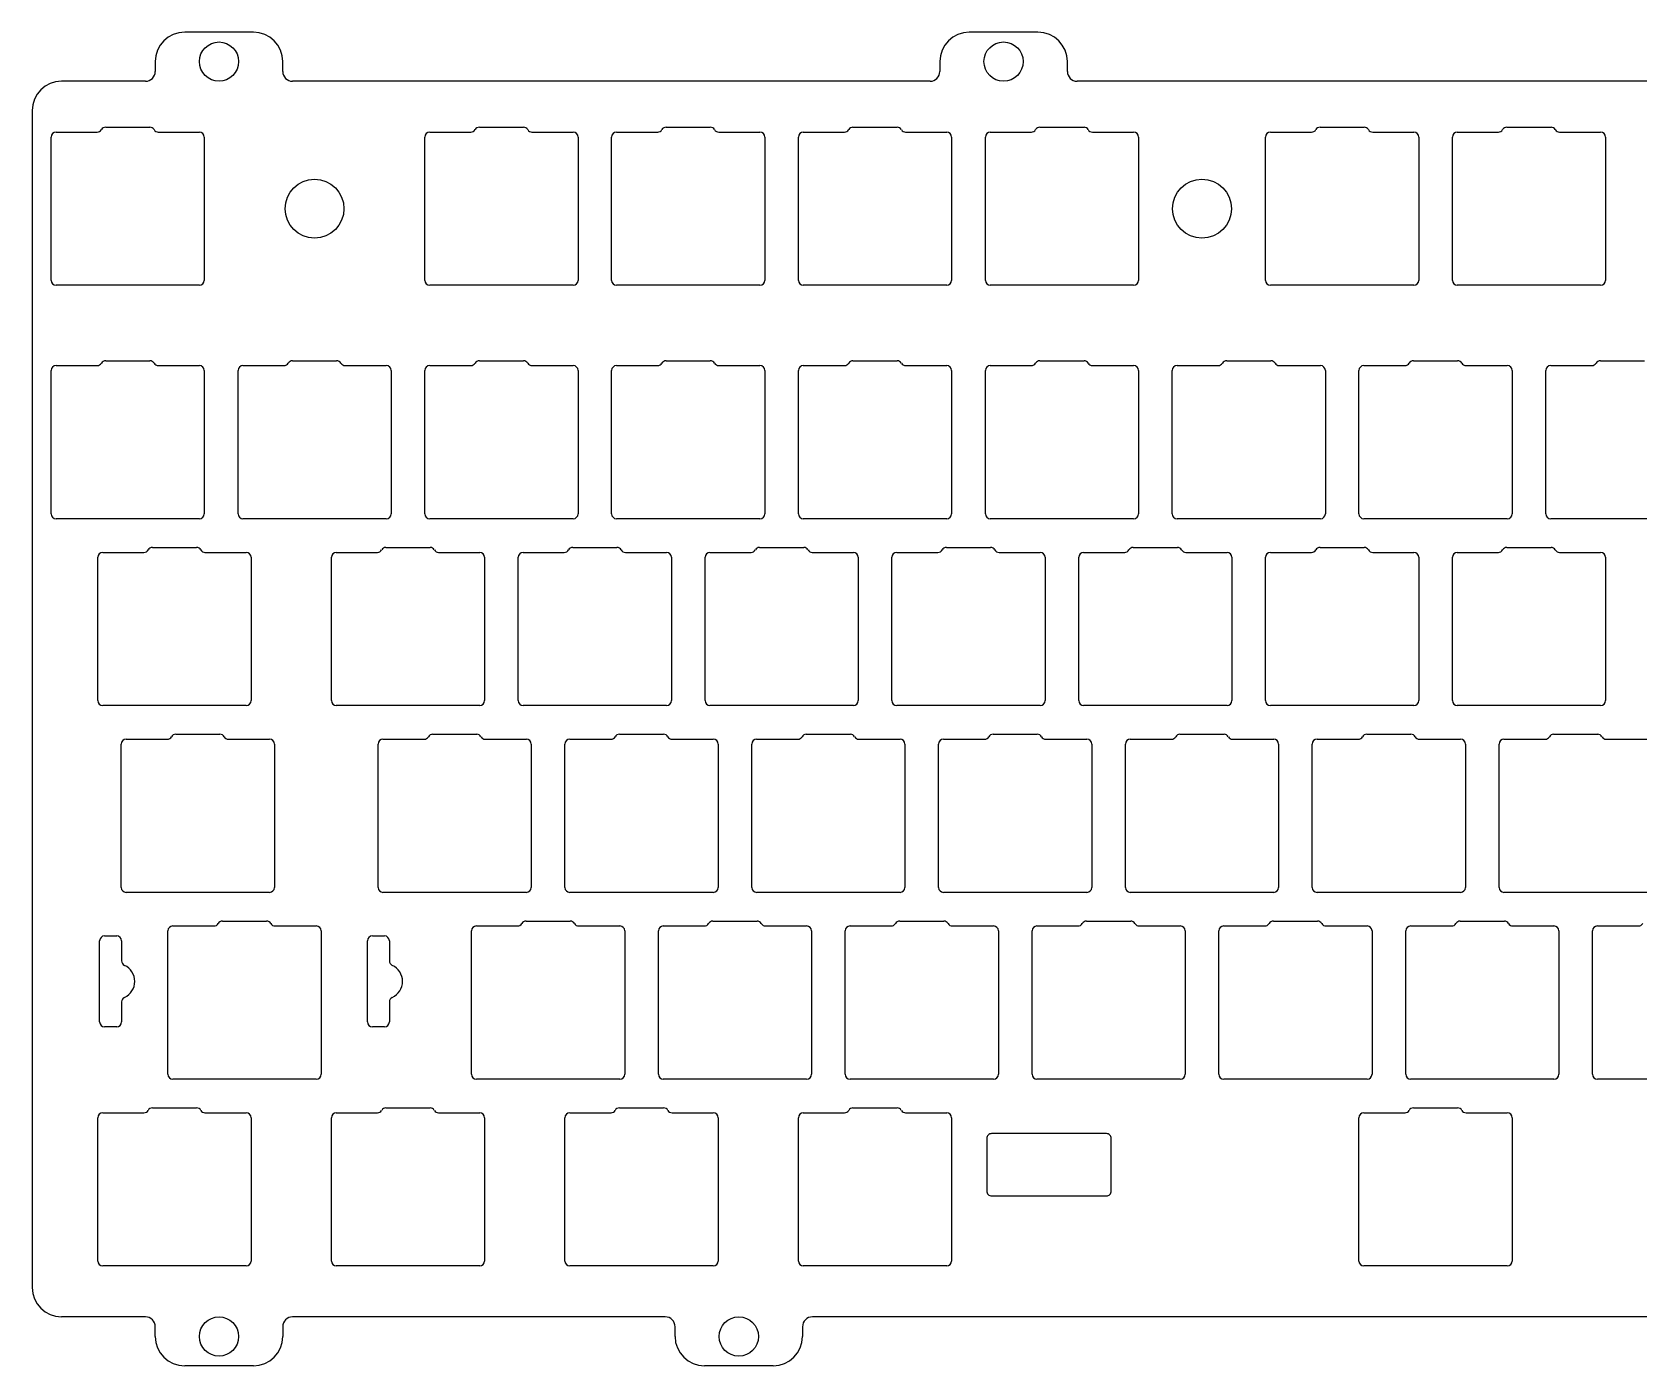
# Model space of a CAD drawing. Header units: millimetres. Extents: x 0 to 348, y -128 to 8.
# Drawn here: x -0.2 to 163.6, y -127.5 to 8.5 of the extents above; entities that cross this region are included whole.
import ezdxf

# ---------------------------------------------------------------- set-up
doc = ezdxf.new("R2010")
doc.units = ezdxf.units.MM
doc.layers.get('0').update_dxf_attribs({"linetype": 'CONTINUOUS'})

msp = doc.modelspace()

# ---------------------------------------------------------------- linework, layer by layer
for p, q in [((22.33, 8.47), (15.33, 8.47)), ((102.33, 8.47), (95.33, 8.47)), ((12.33, 5.47), (12.33, 4.47)), ((25.33, 4.47), (25.33, 5.47)), ((92.33, 5.47), (92.33, 4.47)), ((105.33, 4.47), (105.33, 5.47)), ((11.33, 3.47), (2.77, 3.47)), ((91.33, 3.47), (26.33, 3.47)), ((166.33, 3.47), (106.33, 3.47)), ((-0.23, 0.47), (-0.23, -119.54)), ((7.28, -1.22), (11.77, -1.22)), ((45.38, -1.22), (49.88, -1.22)), ((64.42, -1.22), (68.92, -1.22)), ((83.47, -1.22), (87.97, -1.22)), ((102.53, -1.22), (107.03, -1.22)), ((131.1, -1.22), (135.6, -1.22)), ((150.15, -1.22), (154.65, -1.22)), ((1.71, -16.84), (1.71, -2.22)), ((2.21, -1.72), (6.41, -1.72)), ((12.64, -1.72), (16.83, -1.72)), ((17.33, -2.22), (17.33, -16.84)), ((39.81, -16.84), (39.81, -2.22)), ((40.32, -1.72), (44.51, -1.72)), ((50.74, -1.72), (54.94, -1.72)), ((55.44, -2.22), (55.44, -16.84)), ((58.86, -16.84), (58.86, -2.22)), ((59.36, -1.72), (63.56, -1.72)), ((69.79, -1.72), (73.99, -1.72)), ((74.48, -2.22), (74.48, -16.84)), ((77.91, -16.84), (77.91, -2.22)), ((78.41, -1.72), (82.61, -1.72)), ((88.84, -1.72), (93.03, -1.72)), ((93.53, -2.22), (93.53, -16.84)), ((96.97, -16.84), (96.97, -2.22)), ((97.47, -1.72), (101.66, -1.72)), ((107.89, -1.72), (112.09, -1.72)), ((112.59, -2.22), (112.59, -16.84)), ((125.54, -16.84), (125.54, -2.22)), ((126.04, -1.72), (130.23, -1.72)), ((136.47, -1.72), (140.66, -1.72)), ((141.16, -2.22), (141.16, -16.84)), ((144.59, -16.84), (144.59, -2.22)), ((145.09, -1.72), (149.28, -1.72)), ((155.52, -1.72), (159.71, -1.72)), ((160.21, -2.22), (160.21, -16.84)), ((16.83, -17.34), (2.21, -17.34)), ((54.94, -17.34), (40.32, -17.34)), ((73.99, -17.34), (59.36, -17.34)), ((93.03, -17.34), (78.41, -17.34)), ((112.09, -17.34), (97.47, -17.34)), ((140.66, -17.34), (126.04, -17.34)), ((159.71, -17.34), (145.09, -17.34)), ((1.71, -40.65), (1.71, -26.03)), ((2.21, -25.53), (6.41, -25.53)), ((7.28, -25.03), (11.77, -25.03)), ((12.64, -25.53), (16.83, -25.53)), ((17.33, -26.03), (17.33, -40.65)), ((20.77, -40.65), (20.77, -26.03)), ((21.27, -25.53), (25.46, -25.53)), ((26.32, -25.03), (30.82, -25.03)), ((31.69, -25.53), (35.88, -25.53)), ((36.38, -26.03), (36.38, -40.65)), ((39.81, -40.65), (39.81, -26.03)), ((40.32, -25.53), (44.51, -25.53)), ((45.38, -25.03), (49.88, -25.03)), ((50.74, -25.53), (54.94, -25.53)), ((55.44, -26.03), (55.44, -40.65)), ((58.86, -40.65), (58.86, -26.03)), ((59.36, -25.53), (63.56, -25.53)), ((64.42, -25.03), (68.92, -25.03)), ((69.79, -25.53), (73.99, -25.53)), ((74.48, -26.03), (74.48, -40.65)), ((77.91, -40.65), (77.91, -26.03)), ((78.41, -25.53), (82.61, -25.53)), ((83.47, -25.03), (87.97, -25.03)), ((88.84, -25.53), (93.03, -25.53)), ((93.53, -26.03), (93.53, -40.65)), ((96.97, -40.65), (96.97, -26.03)), ((97.47, -25.53), (101.66, -25.53)), ((102.53, -25.03), (107.03, -25.03)), ((107.89, -25.53), (112.09, -25.53)), ((112.59, -26.03), (112.59, -40.65)), ((116.02, -40.65), (116.02, -26.03)), ((116.52, -25.53), (120.71, -25.53)), ((121.58, -25.03), (126.08, -25.03)), ((126.94, -25.53), (131.14, -25.53)), ((131.64, -26.03), (131.64, -40.65)), ((135.06, -40.65), (135.06, -26.03)), ((135.56, -25.53), (139.76, -25.53)), ((140.62, -25.03), (145.12, -25.03)), ((145.99, -25.53), (150.19, -25.53)), ((150.69, -26.03), (150.69, -40.65)), ((154.12, -40.65), (154.12, -26.03)), ((154.62, -25.53), (158.81, -25.53)), ((159.68, -25.03), (164.18, -25.03)), ((16.83, -41.15), (2.21, -41.15)), ((35.88, -41.15), (21.27, -41.15)), ((54.94, -41.15), (40.32, -41.15)), ((73.99, -41.15), (59.36, -41.15)), ((93.03, -41.15), (78.41, -41.15)), ((112.09, -41.15), (97.47, -41.15)), ((131.14, -41.15), (116.52, -41.15)), ((150.19, -41.15), (135.56, -41.15)), ((169.24, -41.15), (154.62, -41.15)), ((12.04, -44.08), (16.54, -44.08)), ((35.85, -44.08), (40.35, -44.08)), ((54.9, -44.08), (59.4, -44.08)), ((73.95, -44.08), (78.45, -44.08)), ((93, -44.08), (97.5, -44.08)), ((112.05, -44.08), (116.55, -44.08)), ((131.1, -44.08), (135.6, -44.08)), ((150.15, -44.08), (154.65, -44.08)), ((6.48, -59.7), (6.48, -45.08)), ((6.98, -44.58), (11.17, -44.58)), ((17.4, -44.58), (21.6, -44.58)), ((22.1, -45.08), (22.1, -59.7)), ((30.29, -59.7), (30.29, -45.08)), ((30.79, -44.58), (34.98, -44.58)), ((41.22, -44.58), (45.41, -44.58)), ((45.91, -45.08), (45.91, -59.7)), ((49.34, -59.7), (49.34, -45.08)), ((49.84, -44.58), (54.03, -44.58)), ((60.27, -44.58), (64.46, -44.58)), ((64.96, -45.08), (64.96, -59.7)), ((68.39, -59.7), (68.39, -45.08)), ((68.89, -44.58), (73.08, -44.58)), ((79.32, -44.58), (83.51, -44.58)), ((84.01, -45.08), (84.01, -59.7)), ((87.44, -59.7), (87.44, -45.08)), ((87.94, -44.58), (92.13, -44.58)), ((98.37, -44.58), (102.56, -44.58)), ((103.06, -45.08), (103.06, -59.7)), ((106.49, -59.7), (106.49, -45.08)), ((106.99, -44.58), (111.18, -44.58)), ((117.42, -44.58), (121.61, -44.58)), ((122.11, -45.08), (122.11, -59.7)), ((125.54, -59.7), (125.54, -45.08)), ((126.04, -44.58), (130.23, -44.58)), ((136.47, -44.58), (140.66, -44.58)), ((141.16, -45.08), (141.16, -59.7)), ((144.59, -59.7), (144.59, -45.08)), ((145.09, -44.58), (149.28, -44.58)), ((155.52, -44.58), (159.71, -44.58)), ((160.21, -45.08), (160.21, -59.7)), ((21.6, -60.2), (6.98, -60.2)), ((45.41, -60.2), (30.79, -60.2)), ((64.46, -60.2), (49.84, -60.2)), ((83.51, -60.2), (68.89, -60.2)), ((102.56, -60.2), (87.94, -60.2)), ((121.61, -60.2), (106.99, -60.2)), ((140.66, -60.2), (126.04, -60.2)), ((159.71, -60.2), (145.09, -60.2)), ((9.36, -63.63), (13.55, -63.63)), ((14.42, -63.13), (18.92, -63.13)), ((19.78, -63.63), (23.98, -63.63)), ((35.55, -63.63), (39.75, -63.63)), ((40.61, -63.13), (45.11, -63.13)), ((45.98, -63.63), (50.17, -63.63)), ((54.6, -63.63), (58.8, -63.63)), ((59.66, -63.13), (64.16, -63.13)), ((65.03, -63.63), (69.22, -63.63)), ((73.65, -63.63), (77.85, -63.63)), ((78.71, -63.13), (83.21, -63.13)), ((84.08, -63.63), (88.27, -63.63)), ((92.7, -63.63), (96.9, -63.63)), ((97.76, -63.13), (102.26, -63.13)), ((103.13, -63.63), (107.32, -63.63)), ((111.75, -63.63), (115.95, -63.63)), ((116.81, -63.13), (121.31, -63.13)), ((122.18, -63.63), (126.37, -63.63)), ((130.8, -63.63), (135, -63.63)), ((135.86, -63.13), (140.36, -63.13)), ((141.23, -63.63), (145.42, -63.63)), ((149.85, -63.63), (154.05, -63.63)), ((154.91, -63.13), (159.41, -63.13)), ((160.28, -63.63), (164.47, -63.63)), ((8.86, -78.75), (8.86, -64.13)), ((24.48, -64.13), (24.48, -78.75)), ((35.05, -78.75), (35.05, -64.13)), ((50.67, -64.13), (50.67, -78.75)), ((54.1, -78.75), (54.1, -64.13)), ((69.72, -64.13), (69.72, -78.75)), ((73.15, -78.75), (73.15, -64.13)), ((88.77, -64.13), (88.77, -78.75)), ((92.2, -78.75), (92.2, -64.13)), ((107.82, -64.13), (107.82, -78.75)), ((111.25, -78.75), (111.25, -64.13)), ((126.87, -64.13), (126.87, -78.75)), ((130.3, -78.75), (130.3, -64.13)), ((145.92, -64.13), (145.92, -78.75)), ((149.35, -78.75), (149.35, -64.13)), ((23.98, -79.25), (9.36, -79.25)), ((50.17, -79.25), (35.55, -79.25)), ((69.22, -79.25), (54.6, -79.25)), ((88.27, -79.25), (73.65, -79.25)), ((107.32, -79.25), (92.7, -79.25)), ((126.37, -79.25), (111.75, -79.25)), ((145.42, -79.25), (130.8, -79.25)), ((164.47, -79.25), (149.85, -79.25)), ((13.62, -97.8), (13.62, -83.18)), ((14.12, -82.68), (18.32, -82.68)), ((19.18, -82.18), (23.68, -82.18)), ((24.55, -82.68), (28.74, -82.68)), ((29.24, -83.18), (29.24, -97.8)), ((44.58, -97.8), (44.58, -83.18)), ((45.08, -82.68), (49.27, -82.68)), ((50.14, -82.18), (54.64, -82.18)), ((55.5, -82.68), (59.7, -82.68)), ((60.2, -83.18), (60.2, -97.8)), ((63.63, -97.8), (63.63, -83.18)), ((64.13, -82.68), (68.32, -82.68)), ((69.19, -82.18), (73.69, -82.18)), ((74.55, -82.68), (78.75, -82.68)), ((79.25, -83.18), (79.25, -97.8)), ((82.68, -97.8), (82.68, -83.18)), ((83.18, -82.68), (87.37, -82.68)), ((88.24, -82.18), (92.74, -82.18)), ((93.6, -82.68), (97.8, -82.68)), ((98.3, -83.18), (98.3, -97.8)), ((101.73, -97.8), (101.73, -83.18)), ((102.23, -82.68), (106.42, -82.68)), ((107.29, -82.18), (111.79, -82.18)), ((112.65, -82.68), (116.85, -82.68)), ((117.35, -83.18), (117.35, -97.8)), ((120.78, -97.8), (120.78, -83.18)), ((121.28, -82.68), (125.47, -82.68)), ((126.34, -82.18), (130.84, -82.18)), ((131.7, -82.68), (135.9, -82.68)), ((136.4, -83.18), (136.4, -97.8)), ((139.83, -97.8), (139.83, -83.18)), ((140.33, -82.68), (144.52, -82.68)), ((145.39, -82.18), (149.89, -82.18)), ((150.75, -82.68), (154.95, -82.68)), ((155.45, -83.18), (155.45, -97.8)), ((158.88, -97.8), (158.88, -83.18)), ((159.38, -82.68), (163.57, -82.68)), ((6.66, -92.46), (6.66, -84.19)), ((7.16, -83.69), (8.4, -83.69)), ((8.9, -84.19), (8.9, -86.24)), ((33.97, -92.46), (33.97, -84.19)), ((34.47, -83.69), (35.7, -83.69)), ((36.2, -84.19), (36.2, -86.24)), ((8.9, -90.42), (8.9, -92.46)), ((36.2, -90.42), (36.2, -92.46)), ((8.4, -92.96), (7.16, -92.96)), ((35.7, -92.96), (34.47, -92.96)), ((28.74, -98.3), (14.12, -98.3)), ((59.7, -98.3), (45.08, -98.3)), ((78.75, -98.3), (64.13, -98.3)), ((97.8, -98.3), (83.18, -98.3)), ((116.85, -98.3), (102.23, -98.3)), ((135.9, -98.3), (121.28, -98.3)), ((154.95, -98.3), (140.33, -98.3)), ((174, -98.3), (159.38, -98.3)), ((12.04, -101.23), (16.54, -101.23)), ((35.85, -101.23), (40.35, -101.23)), ((59.66, -101.23), (64.16, -101.23)), ((83.47, -101.23), (87.97, -101.23)), ((140.62, -101.23), (145.12, -101.23)), ((6.48, -116.85), (6.48, -102.23)), ((6.98, -101.73), (11.17, -101.73)), ((17.4, -101.73), (21.6, -101.73)), ((22.1, -102.23), (22.1, -116.85)), ((30.29, -116.85), (30.29, -102.23)), ((30.79, -101.73), (34.98, -101.73)), ((41.22, -101.73), (45.41, -101.73)), ((45.91, -102.23), (45.91, -116.85)), ((54.1, -116.85), (54.1, -102.23)), ((54.6, -101.73), (58.8, -101.73)), ((65.03, -101.73), (69.22, -101.73)), ((69.72, -102.23), (69.72, -116.85)), ((77.91, -116.85), (77.91, -102.23)), ((78.41, -101.73), (82.61, -101.73)), ((88.84, -101.73), (93.03, -101.73)), ((93.53, -102.23), (93.53, -116.85)), ((135.06, -116.85), (135.06, -102.23)), ((135.56, -101.73), (139.76, -101.73)), ((145.99, -101.73), (150.19, -101.73)), ((150.69, -102.23), (150.69, -116.85)), ((21.6, -117.35), (6.98, -117.35)), ((45.41, -117.35), (30.79, -117.35)), ((69.22, -117.35), (54.6, -117.35)), ((93.03, -117.35), (78.41, -117.35)), ((150.19, -117.35), (135.56, -117.35)), ((11.33, -122.54), (2.77, -122.54)), ((64.33, -122.54), (26.33, -122.54)), ((183.33, -122.54), (79.33, -122.54)), ((12.33, -124.54), (12.33, -123.54)), ((25.33, -123.54), (25.33, -124.54)), ((65.33, -124.54), (65.33, -123.54)), ((78.33, -123.54), (78.33, -124.54)), ((22.33, -127.54), (15.33, -127.54)), ((75.33, -127.54), (68.33, -127.54))]:
    msp.add_line(p, q)
msp.add_lwpolyline([(97.11, -104.35), (97.11, -109.7, 0.414214), (97.61, -110.2), (109.31, -110.2, 0.414214), (109.81, -109.7), (109.81, -104.35, 0.414214), (109.31, -103.85), (97.61, -103.85, 0.414214)], format="xyb", close=True)
for centre, radius in [((18.83, 5.47), 2), ((98.83, 5.47), 2), ((28.57, -9.53), 3), ((119.06, -9.53), 3), ((18.83, -124.54), 2), ((71.83, -124.54), 2)]:
    msp.add_circle(centre, radius)
for centre, radius, start, end in [((15.33, 5.47), 3, 90, 180), ((22.33, 5.47), 3, 0, 90), ((95.33, 5.47), 3, 90, 180), ((102.33, 5.47), 3, 0, 90), ((2.77, 0.47), 3, 90, 180), ((11.33, 4.47), 1, 270, 360), ((26.33, 4.47), 1, 180, 270), ((91.33, 4.47), 1, -90, 0), ((106.33, 4.47), 1, 180, 270), ((6.41, -1.22), 0.5, 270, 330), ((7.28, -1.72), 0.5, 90, 150), ((11.77, -1.72), 0.5, 30, 90), ((12.64, -1.22), 0.5, 210, 270), ((44.51, -1.22), 0.5, 270, 330), ((45.38, -1.72), 0.5, 90, 150), ((49.88, -1.72), 0.5, 30, 90), ((50.74, -1.22), 0.5, 210, 270), ((63.56, -1.22), 0.5, 270, 330), ((64.42, -1.72), 0.5, 90, 150), ((68.92, -1.72), 0.5, 30, 90), ((69.79, -1.22), 0.5, 210, 270), ((82.61, -1.22), 0.5, 270, 330), ((83.47, -1.72), 0.5, 90, 150), ((87.97, -1.72), 0.5, 30, 90), ((88.84, -1.22), 0.5, 210, 270), ((101.66, -1.22), 0.5, 270, 330), ((102.53, -1.72), 0.5, 90, 150), ((107.03, -1.72), 0.5, 30, 90), ((107.89, -1.22), 0.5, 210, 270), ((130.23, -1.22), 0.5, 270, 330), ((131.1, -1.72), 0.5, 90, 150), ((135.6, -1.72), 0.5, 30, 90), ((136.47, -1.22), 0.5, 210, 270), ((149.28, -1.22), 0.5, 270, 330), ((150.15, -1.72), 0.5, 90, 150), ((154.65, -1.72), 0.5, 30, 90), ((155.52, -1.22), 0.5, 210, 270), ((2.21, -2.22), 0.5, 90, 180), ((16.83, -2.22), 0.5, 0, 90), ((40.32, -2.22), 0.5, 90, 180), ((54.94, -2.22), 0.5, 0, 90), ((59.36, -2.22), 0.5, 90, 180), ((73.99, -2.22), 0.5, 0, 90), ((78.41, -2.22), 0.5, 90, 180), ((93.03, -2.22), 0.5, 0, 90), ((97.47, -2.22), 0.5, 90, 180), ((112.09, -2.22), 0.5, 0, 90), ((126.04, -2.22), 0.5, 90, 180), ((140.66, -2.22), 0.5, 0, 90), ((145.09, -2.22), 0.5, 90, 180), ((159.71, -2.22), 0.5, 0, 90), ((2.21, -16.84), 0.5, 180, 270), ((16.83, -16.84), 0.5, -90, 0), ((40.32, -16.84), 0.5, 180, 270), ((54.94, -16.84), 0.5, -90, 0), ((59.36, -16.84), 0.5, 180, 270), ((73.99, -16.84), 0.5, -90, 0), ((78.41, -16.84), 0.5, 180, 270), ((93.03, -16.84), 0.5, -90, 0), ((97.47, -16.84), 0.5, 180, 270), ((112.09, -16.84), 0.5, -90, 0), ((126.04, -16.84), 0.5, 180, 270), ((140.66, -16.84), 0.5, -90, 0), ((145.09, -16.84), 0.5, 180, 270), ((159.71, -16.84), 0.5, -90, 0), ((2.21, -26.03), 0.5, 90, 180), ((6.41, -25.03), 0.5, 270, 330), ((7.28, -25.53), 0.5, 90, 150), ((11.77, -25.53), 0.5, 30, 90), ((12.64, -25.03), 0.5, 210, 270), ((16.83, -26.03), 0.5, 0, 90), ((21.27, -26.03), 0.5, 90, 180), ((25.46, -25.03), 0.5, 270, 330), ((26.32, -25.53), 0.5, 90, 150), ((30.82, -25.53), 0.5, 30, 90), ((31.69, -25.03), 0.5, 210, 270), ((35.88, -26.03), 0.5, 0, 90), ((40.32, -26.03), 0.5, 90, 180), ((44.51, -25.03), 0.5, 270, 330), ((45.38, -25.53), 0.5, 90, 150), ((49.88, -25.53), 0.5, 30, 90), ((50.74, -25.03), 0.5, 210, 270), ((54.94, -26.03), 0.5, 0, 90), ((59.36, -26.03), 0.5, 90, 180), ((63.56, -25.03), 0.5, 270, 330), ((64.42, -25.53), 0.5, 90, 150), ((68.92, -25.53), 0.5, 30, 90), ((69.79, -25.03), 0.5, 210, 270), ((73.99, -26.03), 0.5, 0, 90), ((78.41, -26.03), 0.5, 90, 180), ((82.61, -25.03), 0.5, 270, 330), ((83.47, -25.53), 0.5, 90, 150), ((87.97, -25.53), 0.5, 30, 90), ((88.84, -25.03), 0.5, 210, 270), ((93.03, -26.03), 0.5, 0, 90), ((97.47, -26.03), 0.5, 90, 180), ((101.66, -25.03), 0.5, 270, 330), ((102.53, -25.53), 0.5, 90, 150), ((107.03, -25.53), 0.5, 30, 90), ((107.89, -25.03), 0.5, 210, 270), ((112.09, -26.03), 0.5, 0, 90), ((116.52, -26.03), 0.5, 90, 180), ((120.71, -25.03), 0.5, 270, 330), ((121.58, -25.53), 0.5, 90, 150), ((126.08, -25.53), 0.5, 30, 90), ((126.94, -25.03), 0.5, 210, 270), ((131.14, -26.03), 0.5, 0, 90), ((135.56, -26.03), 0.5, 90, 180), ((139.76, -25.03), 0.5, 270, 330), ((140.62, -25.53), 0.5, 90, 150), ((145.12, -25.53), 0.5, 30, 90), ((145.99, -25.03), 0.5, 210, 270), ((150.19, -26.03), 0.5, 0, 90), ((154.62, -26.03), 0.5, 90, 180), ((158.81, -25.03), 0.5, 270, 330), ((159.68, -25.53), 0.5, 90, 150), ((2.21, -40.65), 0.5, 180, 270), ((16.83, -40.65), 0.5, -90, 0), ((21.27, -40.65), 0.5, 180, 270), ((35.88, -40.65), 0.5, -90, 0), ((40.32, -40.65), 0.5, 180, 270), ((54.94, -40.65), 0.5, -90, 0), ((59.36, -40.65), 0.5, 180, 270), ((73.99, -40.65), 0.5, -90, 0), ((78.41, -40.65), 0.5, 180, 270), ((93.03, -40.65), 0.5, -90, 0), ((97.47, -40.65), 0.5, 180, 270), ((112.09, -40.65), 0.5, -90, 0), ((116.52, -40.65), 0.5, 180, 270), ((131.14, -40.65), 0.5, -90, 0), ((135.56, -40.65), 0.5, 180, 270), ((150.19, -40.65), 0.5, -90, 0), ((154.62, -40.65), 0.5, 180, 270), ((12.04, -44.58), 0.5, 90, 150), ((16.54, -44.58), 0.5, 30, 90), ((35.85, -44.58), 0.5, 90, 150), ((40.35, -44.58), 0.5, 30, 90), ((54.9, -44.58), 0.5, 90, 150), ((59.4, -44.58), 0.5, 30, 90), ((73.95, -44.58), 0.5, 90, 150), ((78.45, -44.58), 0.5, 30, 90), ((93, -44.58), 0.5, 90, 150), ((97.5, -44.58), 0.5, 30, 90), ((112.05, -44.58), 0.5, 90, 150), ((116.55, -44.58), 0.5, 30, 90), ((131.1, -44.58), 0.5, 90, 150), ((135.6, -44.58), 0.5, 30, 90), ((150.15, -44.58), 0.5, 90, 150), ((154.65, -44.58), 0.5, 30, 90), ((6.98, -45.08), 0.5, 90, 180), ((11.17, -44.08), 0.5, 270, 330), ((17.4, -44.08), 0.5, 210, 270), ((21.6, -45.08), 0.5, 0, 90), ((30.79, -45.08), 0.5, 90, 180), ((34.98, -44.08), 0.5, 270, 330), ((41.22, -44.08), 0.5, 210, 270), ((45.41, -45.08), 0.5, 0, 90), ((49.84, -45.08), 0.5, 90, 180), ((54.03, -44.08), 0.5, 270, 330), ((60.27, -44.08), 0.5, 210, 270), ((64.46, -45.08), 0.5, 0, 90), ((68.89, -45.08), 0.5, 90, 180), ((73.08, -44.08), 0.5, 270, 330), ((79.32, -44.08), 0.5, 210, 270), ((83.51, -45.08), 0.5, 0, 90), ((87.94, -45.08), 0.5, 90, 180), ((92.13, -44.08), 0.5, 270, 330), ((98.37, -44.08), 0.5, 210, 270), ((102.56, -45.08), 0.5, 0, 90), ((106.99, -45.08), 0.5, 90, 180), ((111.18, -44.08), 0.5, 270, 330), ((117.42, -44.08), 0.5, 210, 270), ((121.61, -45.08), 0.5, 0, 90), ((126.04, -45.08), 0.5, 90, 180), ((130.23, -44.08), 0.5, 270, 330), ((136.47, -44.08), 0.5, 210, 270), ((140.66, -45.08), 0.5, 0, 90), ((145.09, -45.08), 0.5, 90, 180), ((149.28, -44.08), 0.5, 270, 330), ((155.52, -44.08), 0.5, 210, 270), ((159.71, -45.08), 0.5, 0, 90), ((6.98, -59.7), 0.5, 180, 270), ((21.6, -59.7), 0.5, -90, 0), ((30.79, -59.7), 0.5, 180, 270), ((45.41, -59.7), 0.5, -90, 0), ((49.84, -59.7), 0.5, 180, 270), ((64.46, -59.7), 0.5, -90, 0), ((68.89, -59.7), 0.5, 180, 270), ((83.51, -59.7), 0.5, -90, 0), ((87.94, -59.7), 0.5, 180, 270), ((102.56, -59.7), 0.5, -90, 0), ((106.99, -59.7), 0.5, 180, 270), ((121.61, -59.7), 0.5, -90, 0), ((126.04, -59.7), 0.5, 180, 270), ((140.66, -59.7), 0.5, -90, 0), ((145.09, -59.7), 0.5, 180, 270), ((159.71, -59.7), 0.5, -90, 0), ((9.36, -64.13), 0.5, 90, 180), ((13.55, -63.13), 0.5, 270, 330), ((14.42, -63.63), 0.5, 90, 150), ((18.92, -63.63), 0.5, 30, 90), ((19.78, -63.13), 0.5, 210, 270), ((23.98, -64.13), 0.5, 0, 90), ((35.55, -64.13), 0.5, 90, 180), ((39.75, -63.13), 0.5, 270, 330), ((40.61, -63.63), 0.5, 90, 150), ((45.11, -63.63), 0.5, 30, 90), ((45.98, -63.13), 0.5, 210, 270), ((50.17, -64.13), 0.5, 0, 90), ((54.6, -64.13), 0.5, 90, 180), ((58.8, -63.13), 0.5, 270, 330), ((59.66, -63.63), 0.5, 90, 150), ((64.16, -63.63), 0.5, 30, 90), ((65.03, -63.13), 0.5, 210, 270), ((69.22, -64.13), 0.5, 0, 90), ((73.65, -64.13), 0.5, 90, 180), ((77.85, -63.13), 0.5, 270, 330), ((78.71, -63.63), 0.5, 90, 150), ((83.21, -63.63), 0.5, 30, 90), ((84.08, -63.13), 0.5, 210, 270), ((88.27, -64.13), 0.5, 0, 90), ((92.7, -64.13), 0.5, 90, 180), ((96.9, -63.13), 0.5, 270, 330), ((97.76, -63.63), 0.5, 90, 150), ((102.26, -63.63), 0.5, 30, 90), ((103.13, -63.13), 0.5, 210, 270), ((107.32, -64.13), 0.5, 0, 90), ((111.75, -64.13), 0.5, 90, 180), ((115.95, -63.13), 0.5, 270, 330), ((116.81, -63.63), 0.5, 90, 150), ((121.31, -63.63), 0.5, 30, 90), ((122.18, -63.13), 0.5, 210, 270), ((126.37, -64.13), 0.5, 0, 90), ((130.8, -64.13), 0.5, 90, 180), ((135, -63.13), 0.5, 270, 330), ((135.86, -63.63), 0.5, 90, 150), ((140.36, -63.63), 0.5, 30, 90), ((141.23, -63.13), 0.5, 210, 270), ((145.42, -64.13), 0.5, 0, 90), ((149.85, -64.13), 0.5, 90, 180), ((154.05, -63.13), 0.5, 270, 330), ((154.91, -63.63), 0.5, 90, 150), ((159.41, -63.63), 0.5, 30, 90), ((160.28, -63.13), 0.5, 210, 270), ((9.36, -78.75), 0.5, 180, 270), ((23.98, -78.75), 0.5, -90, 0), ((35.55, -78.75), 0.5, 180, 270), ((50.17, -78.75), 0.5, -90, 0), ((54.6, -78.75), 0.5, 180, 270), ((69.22, -78.75), 0.5, -90, 0), ((73.65, -78.75), 0.5, 180, 270), ((88.27, -78.75), 0.5, -90, 0), ((92.7, -78.75), 0.5, 180, 270), ((107.32, -78.75), 0.5, -90, 0), ((111.75, -78.75), 0.5, 180, 270), ((126.37, -78.75), 0.5, -90, 0), ((130.8, -78.75), 0.5, 180, 270), ((145.42, -78.75), 0.5, -90, 0), ((149.85, -78.75), 0.5, 180, 270), ((14.12, -83.18), 0.5, 90, 180), ((18.32, -82.18), 0.5, 270, 330), ((19.18, -82.68), 0.5, 90, 150), ((23.68, -82.68), 0.5, 30, 90), ((24.55, -82.18), 0.5, 210, 270), ((28.74, -83.18), 0.5, 0, 90), ((45.08, -83.18), 0.5, 90, 180), ((49.27, -82.18), 0.5, 270, 330), ((50.14, -82.68), 0.5, 90, 150), ((54.64, -82.68), 0.5, 30, 90), ((55.5, -82.18), 0.5, 210, 270), ((59.7, -83.18), 0.5, 0, 90), ((64.13, -83.18), 0.5, 90, 180), ((68.32, -82.18), 0.5, 270, 330), ((69.19, -82.68), 0.5, 90, 150), ((73.69, -82.68), 0.5, 30, 90), ((74.55, -82.18), 0.5, 210, 270), ((78.75, -83.18), 0.5, 0, 90), ((83.18, -83.18), 0.5, 90, 180), ((87.37, -82.18), 0.5, 270, 330), ((88.24, -82.68), 0.5, 90, 150), ((92.74, -82.68), 0.5, 30, 90), ((93.6, -82.18), 0.5, 210, 270), ((97.8, -83.18), 0.5, 0, 90), ((102.23, -83.18), 0.5, 90, 180), ((106.42, -82.18), 0.5, 270, 330), ((107.29, -82.68), 0.5, 90, 150), ((111.79, -82.68), 0.5, 30, 90), ((112.65, -82.18), 0.5, 210, 270), ((116.85, -83.18), 0.5, 0, 90), ((121.28, -83.18), 0.5, 90, 180), ((125.47, -82.18), 0.5, 270, 330), ((126.34, -82.68), 0.5, 90, 150), ((130.84, -82.68), 0.5, 30, 90), ((131.7, -82.18), 0.5, 210, 270), ((135.9, -83.18), 0.5, 0, 90), ((140.33, -83.18), 0.5, 90, 180), ((144.52, -82.18), 0.5, 270, 330), ((145.39, -82.68), 0.5, 90, 150), ((149.89, -82.68), 0.5, 30, 90), ((150.75, -82.18), 0.5, 210, 270), ((154.95, -83.18), 0.5, 0, 90), ((159.38, -83.18), 0.5, 90, 180), ((163.57, -82.18), 0.5, 270, 330), ((7.16, -84.19), 0.5, 90, 180), ((8.4, -84.19), 0.5, 0, 90), ((34.47, -84.19), 0.5, 90, 180), ((35.7, -84.19), 0.5, 0, 90), ((9.4, -86.24), 0.5, 180, 245.6494), ((8.45, -88.33), 1.79, -65.6494, 65.6494), ((36.7, -86.24), 0.5, 180, 245.6494), ((35.76, -88.33), 1.79, -65.6494, 65.6494), ((9.4, -90.42), 0.5, 114.3506, 180), ((36.7, -90.42), 0.5, 114.3506, 180), ((7.16, -92.46), 0.5, 180, 270), ((8.4, -92.46), 0.5, -90, 0), ((34.47, -92.46), 0.5, 180, 270), ((35.7, -92.46), 0.5, -90, 0), ((14.12, -97.8), 0.5, 180, 270), ((28.74, -97.8), 0.5, -90, 0), ((45.08, -97.8), 0.5, 180, 270), ((59.7, -97.8), 0.5, -90, 0), ((64.13, -97.8), 0.5, 180, 270), ((78.75, -97.8), 0.5, -90, 0), ((83.18, -97.8), 0.5, 180, 270), ((97.8, -97.8), 0.5, -90, 0), ((102.23, -97.8), 0.5, 180, 270), ((116.85, -97.8), 0.5, -90, 0), ((121.28, -97.8), 0.5, 180, 270), ((135.9, -97.8), 0.5, -90, 0), ((140.33, -97.8), 0.5, 180, 270), ((154.95, -97.8), 0.5, -90, 0), ((159.38, -97.8), 0.5, 180, 270), ((11.17, -101.23), 0.5, 270, 330), ((12.04, -101.73), 0.5, 90, 150), ((16.54, -101.73), 0.5, 30, 90), ((17.4, -101.23), 0.5, 210, 270), ((34.98, -101.23), 0.5, 270, 330), ((35.85, -101.73), 0.5, 90, 150), ((40.35, -101.73), 0.5, 30, 90), ((41.22, -101.23), 0.5, 210, 270), ((58.8, -101.23), 0.5, 270, 330), ((59.66, -101.73), 0.5, 90, 150), ((64.16, -101.73), 0.5, 30, 90), ((65.03, -101.23), 0.5, 210, 270), ((82.61, -101.23), 0.5, 270, 330), ((83.47, -101.73), 0.5, 90, 150), ((87.97, -101.73), 0.5, 30, 90), ((88.84, -101.23), 0.5, 210, 270), ((139.76, -101.23), 0.5, 270, 330), ((140.62, -101.73), 0.5, 90, 150), ((145.12, -101.73), 0.5, 30, 90), ((145.99, -101.23), 0.5, 210, 270), ((6.98, -102.23), 0.5, 90, 180), ((21.6, -102.23), 0.5, 0, 90), ((30.79, -102.23), 0.5, 90, 180), ((45.41, -102.23), 0.5, 0, 90), ((54.6, -102.23), 0.5, 90, 180), ((69.22, -102.23), 0.5, 0, 90), ((78.41, -102.23), 0.5, 90, 180), ((93.03, -102.23), 0.5, 0, 90), ((135.56, -102.23), 0.5, 90, 180), ((150.19, -102.23), 0.5, 0, 90), ((6.98, -116.85), 0.5, 180, 270), ((21.6, -116.85), 0.5, -90, 0), ((30.79, -116.85), 0.5, 180, 270), ((45.41, -116.85), 0.5, -90, 0), ((54.6, -116.85), 0.5, 180, 270), ((69.22, -116.85), 0.5, -90, 0), ((78.41, -116.85), 0.5, 180, 270), ((93.03, -116.85), 0.5, -90, 0), ((135.56, -116.85), 0.5, 180, 270), ((150.19, -116.85), 0.5, -90, 0), ((2.77, -119.54), 3, 180, 270), ((11.33, -123.54), 1, 0, 90), ((26.33, -123.54), 1, 90, 180), ((64.33, -123.54), 1, 0, 90), ((79.33, -123.54), 1, 90, 180), ((15.33, -124.54), 3, 180, 270), ((22.33, -124.54), 3, 270, 360), ((68.33, -124.54), 3, 180, 270), ((75.33, -124.54), 3, 270, 360)]:
    msp.add_arc(centre, radius, start, end)

doc.saveas('drawing.dxf')
